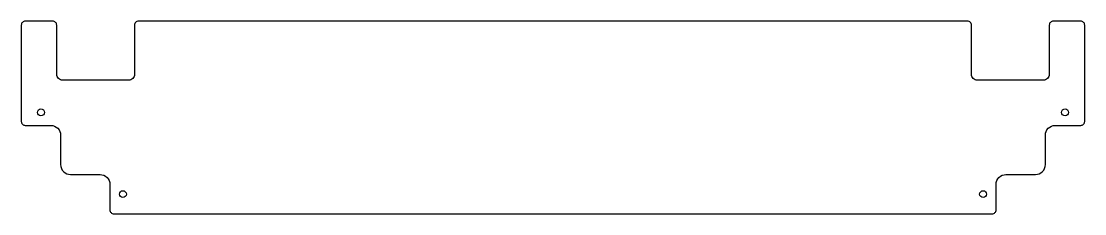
# Model space of a CAD drawing. Header units: millimetres. Extents: x -270 to 270, y -355 to -257.
import ezdxf

# ---------------------------------------------------------------- set-up
doc = ezdxf.new("R2010")
doc.units = ezdxf.units.MM
doc.layers.get('0').update_dxf_attribs({"linetype": 'CONTINUOUS'})

msp = doc.modelspace()

# ---------------------------------------------------------------- linework, layer by layer
msp.add_lwpolyline([(-223, -355), (223, -355, 0.414214), (225, -353), (225, -340, -0.414214), (230, -335), (245, -335, 0.414214), (250, -330), (250, -315, -0.414214), (255, -310), (268, -310, 0.414214), (270, -308), (270, -259, 0.414214), (268, -257), (254, -257, 0.414215), (252, -259), (252, -284, -0.414214), (249, -287), (215.5, -287, -0.414214), (212.5, -284), (212.5, -259, 0.414214), (210.5, -257), (-210.5, -257, 0.414214), (-212.5, -259), (-212.5, -284, -0.414214), (-215.5, -287), (-249, -287, -0.414214), (-252, -284), (-252, -259, 0.414215), (-254, -257), (-268, -257, 0.414214), (-270, -259), (-270, -308, 0.414214), (-268, -310), (-255, -310, -0.414214), (-250, -315), (-250, -330, 0.414214), (-245, -335), (-230, -335, -0.414214), (-225, -340), (-225, -353, 0.414214)], format="xyb", close=True)
for centre in [(-260, -303.4), (260, -303.4), (-218.4, -345), (218.4, -345)]:
    msp.add_circle(centre, 1.75)

doc.saveas('drawing.dxf')
